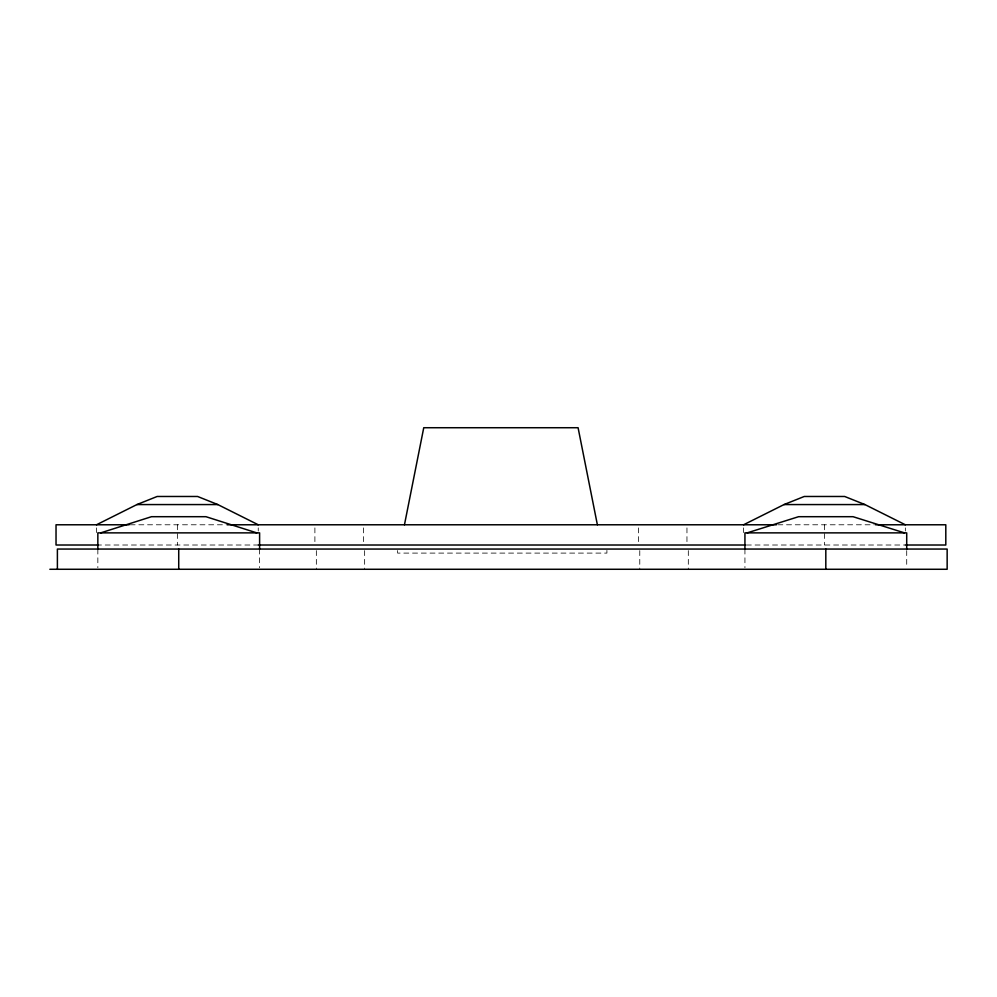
<?xml version="1.0" encoding="UTF-8"?>
<svg xmlns="http://www.w3.org/2000/svg" width="997" height="997" viewBox="0 0 997 997"><rect width="100%" height="100%" fill="white"/><g stroke="black" fill="none" stroke-linecap="round" stroke-linejoin="round"><path stroke-width="0.75" stroke-dasharray="4.99 3.74" d="M130.109 524.783L226.219 524.783M777.797 524.783L874.269 524.783M96.485 545.01L258.248 545.01M746.342 545.01L905.351 545.01M906.709 550.606L906.709 567.717M905.351 527.899L905.351 531.015M824.469 524.783L824.469 545.01M744.933 549.06L744.933 567.717M743.575 527.899L743.575 532.56M688.316 550.606L688.316 569.275M686.958 527.899L686.958 545.01M639.775 550.606L639.775 569.275M638.429 527.899L638.429 545.01M606.911 550.406L606.911 553.098L397.629 553.098L397.629 550.406M364.64 550.606L364.64 569.275M363.394 527.899L363.394 545.01M316.348 550.606L316.348 569.275M314.89 527.899L314.89 543.452M259.606 549.06L259.606 567.717M258.248 527.899L258.248 531.015M177.366 524.783L177.366 545.01M97.843 549.06L97.843 567.717M96.485 527.899L96.485 532.56"/><path stroke-width="1.5" d="M404.458 524.783L423.75 427.725L578.086 427.725L597.377 524.783M96.485 524.783L136.925 504.569L157.152 496.481L197.593 496.481L217.807 504.569L258.248 524.783M743.575 524.783L784.028 504.569L804.243 496.481L844.683 496.481L864.91 504.569L905.351 524.783M100.697 532.872L151.507 516.695L205.943 516.695L256.752 532.872M747.177 532.872L798.597 516.695L853.046 516.695L904.453 532.872M136.925 504.569L217.807 504.569M784.028 504.569L864.91 504.569M129.124 524.783L56.031 524.783L56.031 545.01L98.092 545.01M227.142 524.783L776.414 524.783M875.578 524.783L945.804 524.783L945.804 545.01L905.288 545.01M258.26 545.01L745.133 545.01M49.85 569.275L947.15 569.275L947.15 549.06L57.39 549.06L57.39 569.275M906.709 549.06L906.709 532.872L744.933 532.872L744.933 549.06M825.815 549.06L825.815 569.275M259.606 549.06L259.606 532.872L97.843 532.872L97.843 549.06M178.725 549.06L178.725 569.275"/></g></svg>
